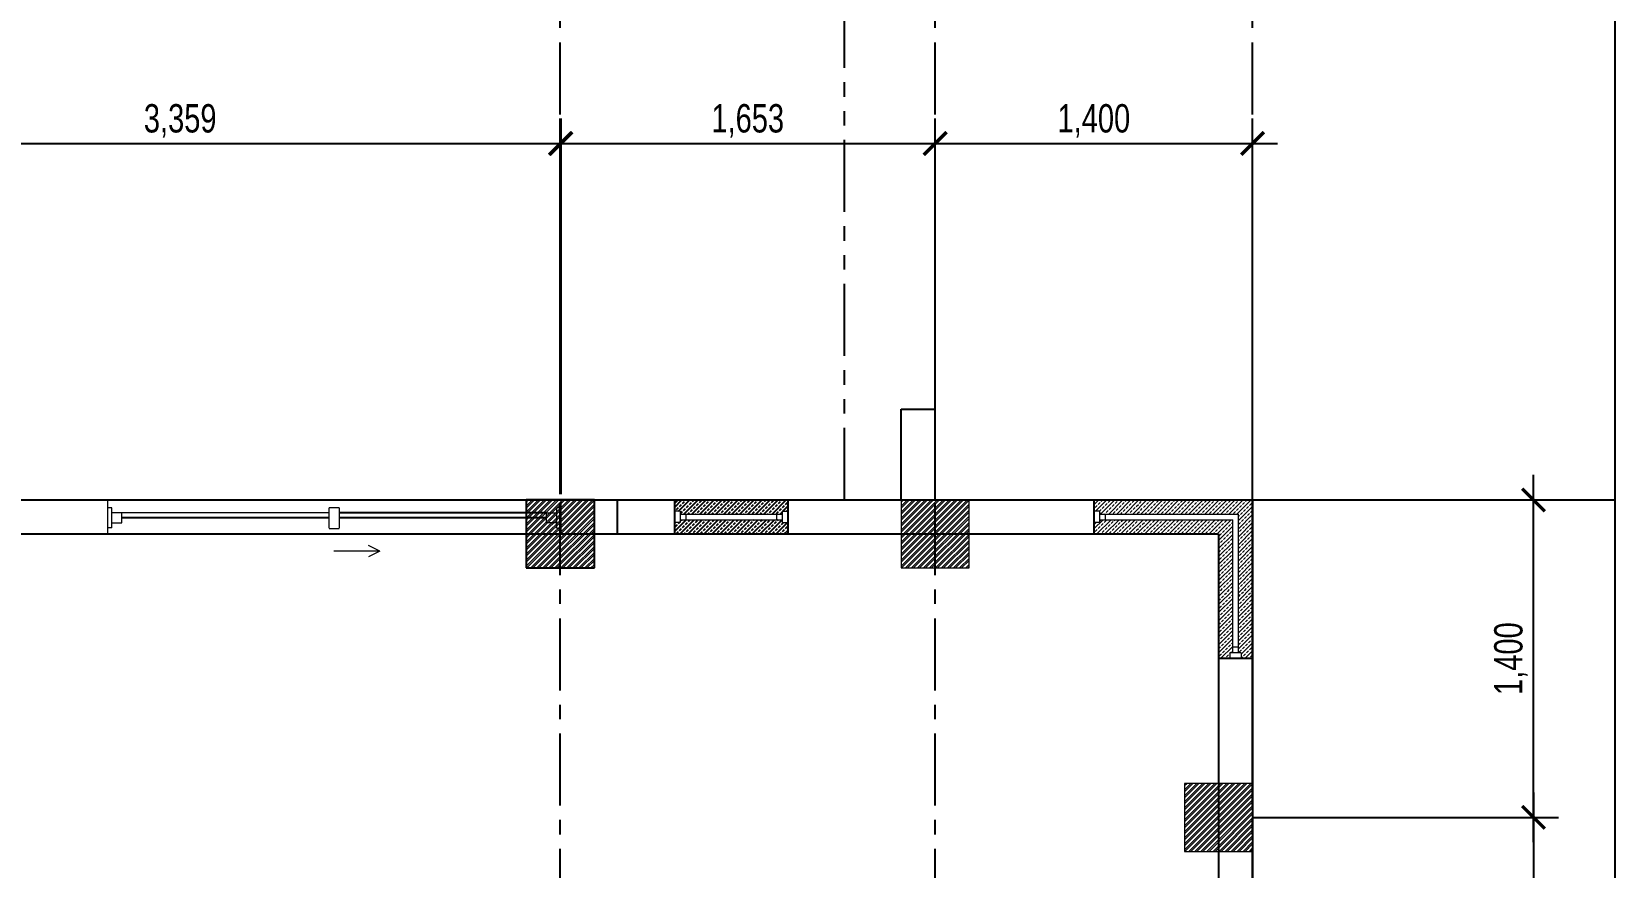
# Model space of a CAD drawing. Header units: millimetres. Extents: x -248340 to 456025, y 261499 to 1049645.
# Drawn here: x 302013 to 308998, y 451309 to 454994 of the extents above; entities that cross this region are included whole.
import ezdxf

# ---------------------------------------------------------------- set-up
doc = ezdxf.new("R2010")
doc.units = ezdxf.units.MM
doc.header["$LTSCALE"] = 8
doc.header["$MEASUREMENT"] = 0
for name, pattern in [('CENTER', [50.8, 31.75, -6.35, 6.35, -6.35]), ('CONTINOUS', [0]), ('DASHED2', [0.375, 0.25, -0.125]), ('PHANTOM', [63.5, 31.75, -6.35, 6.35, -6.35, 6.35, -6.35])]:
    doc.linetypes.add(name, pattern=pattern)
doc.layers.get('0').update_dxf_attribs({"linetype": 'CONTINUOUS'})
for name, color, linetype, lineweight in [('A-ANNO-DIMS', 211, 'CONTINUOUS', 9), ('A-GLAZ', 151, 'CONTINUOUS', 18), ('DIM', 2, 'CONTINUOUS', 25)]:
    doc.layers.add(name, color=color, linetype=linetype, lineweight=lineweight)
doc.layers.add('ar_grid', color=10, linetype='CENTER')
doc.layers.add('ar_wall', color=7, linetype='CONTINOUS')
doc.styles.add('EN-SCL-DIM', font='swisscl.ttf')

# ---------------------------------------------------------------- blocks, each defined once
blk = doc.blocks.new('_ArchTick')
at = {"color": 0, "linetype": 'ByBlock', "const_width": 0.15}
blk.add_lwpolyline([(-0.5, -0.5), (0.5, 0.5)], dxfattribs=at)
blk = doc.blocks.new('SSS')
at = {"layer": 'A-ANNO-DIMS', "ltscale": 1.25, "true_color": 0x939598}
h = blk.add_hatch(dxfattribs=at)
h.set_pattern_fill('ANSI32', color=252, scale=50)
h.set_pattern_definition([(45, (91192.063, 246713.806), (-13.2582521, 13.2582521), []), (45, (91200.902, 246713.806), (-13.2582521, 13.2582521), [])])
h.paths.add_polyline_path([(141712.2, -103570.6), (142012.2, -103570.6), (142012.2, -103270.6), (141712.2, -103270.6)])
h = blk.add_hatch(dxfattribs=at)
h.set_pattern_fill('ANSI32', color=252, scale=50)
h.set_pattern_definition([(45, (92845.263, 246713.806), (-13.2582521, 13.2582521), []), (45, (92854.102, 246713.806), (-13.2582521, 13.2582521), [])])
h.paths.add_polyline_path([(143365.4, -103570.6), (143665.4, -103570.6), (143665.4, -103270.6), (143365.4, -103270.6)])
h = blk.add_hatch(dxfattribs=at)
h.set_pattern_fill('ANSI32', color=252, scale=50)
h.set_pattern_definition([(45, (94095.263, 245463.806), (-13.2582521, 13.2582521), []), (45, (94104.102, 245463.806), (-13.2582521, 13.2582521), [])])
h.paths.add_polyline_path([(144615.4, -104820.6), (144915.4, -104820.6), (144915.4, -104520.6), (144615.4, -104520.6)])
at = {"color": 252, "ltscale": 1.25, "true_color": 0x939598}
for p, q in [((146515.4, -114270.6), (146515.4, -94352.5)), ((133324.4, -103270.6), (146515.4, -103270.6)), ((138359, -103270.6), (144915.4, -103270.6)), ((142012.2, -103270.6), (141712.2, -103270.6)), ((141712.2, -103270.6), (141712.2, -103570.6)), ((142012.2, -103570.6), (142012.2, -103270.6)), ((142112.2, -103270.6), (142112.2, -103420.6)), ((138509, -103420.6), (144765.4, -103420.6)), ((144765.4, -103420.6), (144765.4, -108220.8)), ((141712.2, -103570.6), (142012.2, -103570.6))]:
    blk.add_line(p, q, dxfattribs=at)
at = {"color": 252, "linetype": 'Continuous', "ltscale": 1.25, "true_color": 0x939598}
for p, q in [((142365.4, -103304), (142398.8, -103270.6)), ((142369.8, -103282), (142378.6, -103273.1)), ((142374.2, -103312.9), (142383.1, -103304.1)), ((142384.1, -103320.6), (142434.1, -103270.6)), ((142387.5, -103299.6), (142396.3, -103290.8)), ((142400.7, -103286.4), (142409.6, -103277.5)), ((142407, -103333.1), (142469.5, -103270.6)), ((142414, -103273.1), (142416.5, -103270.6)), ((142418.4, -103304.1), (142427.2, -103295.2)), ((142431.7, -103290.8), (142440.5, -103282)), ((142442.4, -103333.1), (142504.9, -103270.6)), ((142444.9, -103277.5), (142451.8, -103270.6)), ((142449.3, -103308.5), (142458.2, -103299.6)), ((142462.6, -103295.2), (142471.4, -103286.4)), ((142475.9, -103282), (142484.7, -103273.1)), ((142477.7, -103333.1), (142540.2, -103270.6)), ((142480.3, -103312.9), (142489.1, -103304.1)), ((142493.5, -103299.6), (142502.4, -103290.8)), ((142506.8, -103286.4), (142515.6, -103277.5)), ((142513.1, -103333.1), (142575.6, -103270.6)), ((142520.1, -103273.1), (142522.5, -103270.6)), ((142524.5, -103304.1), (142533.3, -103295.2)), ((142537.7, -103290.8), (142546.6, -103282)), ((142548.4, -103333.1), (142610.9, -103270.6)), ((142551, -103277.5), (142557.9, -103270.6)), ((142555.4, -103308.5), (142564.2, -103299.6)), ((142568.7, -103295.2), (142577.5, -103286.4)), ((142581.9, -103282), (142590.8, -103273.1)), ((142583.8, -103333.1), (142646.3, -103270.6)), ((142586.3, -103312.9), (142595.2, -103304.1)), ((142599.6, -103299.6), (142608.4, -103290.8)), ((142612.9, -103286.4), (142621.7, -103277.5)), ((142619.1, -103333.1), (142681.6, -103270.6)), ((142626.1, -103273.1), (142628.6, -103270.6)), ((142630.5, -103304.1), (142639.4, -103295.2)), ((142643.8, -103290.8), (142652.6, -103282)), ((142654.5, -103333.1), (142717, -103270.6)), ((142657.1, -103277.5), (142664, -103270.6)), ((142661.5, -103308.5), (142670.3, -103299.6)), ((142674.7, -103295.2), (142683.6, -103286.4)), ((142688, -103282), (142696.8, -103273.1)), ((142689.8, -103333.1), (142752.3, -103270.6)), ((142692.4, -103312.9), (142701.3, -103304.1)), ((142705.7, -103299.6), (142714.5, -103290.8)), ((142718.9, -103286.4), (142727.8, -103277.5)), ((142725.2, -103333.1), (142787.7, -103270.6)), ((142732.2, -103273.1), (142734.7, -103270.6)), ((142736.6, -103304.1), (142745.4, -103295.2)), ((142749.9, -103290.8), (142758.7, -103282)), ((142760.5, -103333.1), (142823, -103270.6)), ((142763.1, -103277.5), (142770, -103270.6)), ((142767.5, -103308.5), (142776.4, -103299.6)), ((142780.8, -103295.2), (142789.6, -103286.4)), ((142794.1, -103282), (142802.9, -103273.1)), ((142795.9, -103333.1), (142858.4, -103270.6)), ((142798.5, -103312.9), (142807.3, -103304.1)), ((142811.7, -103299.6), (142820.6, -103290.8)), ((142825, -103286.4), (142833.8, -103277.5)), ((142838.3, -103273.1), (142840.7, -103270.6)), ((142842.7, -103304.1), (142851.5, -103295.2)), ((142843.8, -103320.6), (142865.4, -103299)), ((142855.9, -103290.8), (142864.8, -103282)), ((142365.4, -103410.1), (142417.4, -103358.1)), ((142365.4, -103374.7), (142369.5, -103370.6)), ((142366.5, -103320.6), (142369.8, -103317.3)), ((142383.1, -103374.8), (142387.2, -103370.6)), ((142390.2, -103420.6), (142452.7, -103358.1)), ((142390.4, -103367.4), (142391.9, -103365.9)), ((142392.9, -103329.6), (142400.7, -103321.7)), ((142396.3, -103361.5), (142399.7, -103358.1)), ((142405.1, -103317.3), (142414, -103308.5)), ((142414, -103379.2), (142422.8, -103370.3)), ((142424.7, -103333.1), (142431.7, -103326.1)), ((142425.6, -103420.6), (142488.1, -103358.1)), ((142427.2, -103365.9), (142435, -103358.1)), ((142436.1, -103321.7), (142444.9, -103312.9)), ((142444.9, -103383.6), (142453.8, -103374.8)), ((142458.2, -103370.3), (142467, -103361.5)), ((142460, -103333.1), (142462.6, -103330.6)), ((142460.9, -103420.6), (142523.4, -103358.1)), ((142467, -103326.1), (142475.9, -103317.3)), ((142489.1, -103374.8), (142498, -103365.9)), ((142496.3, -103420.6), (142558.8, -103358.1)), ((142498, -103330.6), (142506.8, -103321.7)), ((142502.4, -103361.5), (142505.7, -103358.1)), ((142511.2, -103317.3), (142520.1, -103308.5)), ((142520.1, -103379.2), (142528.9, -103370.3)), ((142530.7, -103333.1), (142537.7, -103326.1)), ((142531.6, -103420.6), (142594.1, -103358.1)), ((142533.3, -103365.9), (142541.1, -103358.1)), ((142542.2, -103321.7), (142551, -103312.9)), ((142551, -103383.6), (142559.8, -103374.8)), ((142564.2, -103370.3), (142573.1, -103361.5)), ((142566.1, -103333.1), (142568.7, -103330.6)), ((142567, -103420.6), (142629.5, -103358.1)), ((142573.1, -103326.1), (142581.9, -103317.3)), ((142595.2, -103374.8), (142604, -103365.9)), ((142602.3, -103420.6), (142664.8, -103358.1)), ((142604, -103330.6), (142612.9, -103321.7)), ((142608.4, -103361.5), (142611.8, -103358.1)), ((142617.3, -103317.3), (142626.1, -103308.5)), ((142626.1, -103379.2), (142635, -103370.3)), ((142636.8, -103333.1), (142643.8, -103326.1)), ((142637.7, -103420.6), (142700.2, -103358.1)), ((142639.4, -103365.9), (142647.2, -103358.1)), ((142648.2, -103321.7), (142657.1, -103312.9)), ((142657.1, -103383.6), (142665.9, -103374.8)), ((142670.3, -103370.3), (142679.2, -103361.5)), ((142672.2, -103333.1), (142674.7, -103330.6)), ((142673, -103420.6), (142735.5, -103358.1)), ((142679.2, -103326.1), (142688, -103317.3)), ((142701.3, -103374.8), (142710.1, -103365.9)), ((142708.4, -103420.6), (142770.9, -103358.1)), ((142710.1, -103330.6), (142718.9, -103321.7)), ((142714.5, -103361.5), (142717.9, -103358.1)), ((142723.3, -103317.3), (142732.2, -103308.5)), ((142732.2, -103379.2), (142741, -103370.3)), ((142742.9, -103333.1), (142749.9, -103326.1)), ((142743.8, -103420.6), (142806.3, -103358.1)), ((142745.4, -103365.9), (142753.2, -103358.1)), ((142754.3, -103321.7), (142763.1, -103312.9)), ((142763.1, -103383.6), (142772, -103374.8)), ((142776.4, -103370.3), (142785.2, -103361.5)), ((142778.2, -103333.1), (142780.8, -103330.6)), ((142779.1, -103420.6), (142837.9, -103361.8)), ((142785.2, -103326.1), (142794.1, -103317.3)), ((142807.3, -103374.8), (142816.2, -103365.9)), ((142814.5, -103420.6), (142864.5, -103370.6)), ((142816.2, -103330.6), (142825, -103321.7)), ((142820.6, -103361.5), (142823.9, -103358.1)), ((142829.4, -103317.3), (142838.3, -103308.5)), ((142831.3, -103333.1), (142840.4, -103324)), ((142838.3, -103379.2), (142846.8, -103370.6)), ((142861.4, -103320.6), (142865.4, -103316.7)), ((142369.8, -103388), (142378.6, -103379.2)), ((142374.2, -103419), (142383.1, -103410.1)), ((142387.5, -103405.7), (142396.3, -103396.9)), ((142400.7, -103392.4), (142409.6, -103383.6)), ((142407.9, -103420.6), (142414, -103414.5)), ((142418.4, -103410.1), (142427.2, -103401.3)), ((142431.7, -103396.9), (142440.5, -103388)), ((142443.2, -103420.6), (142444.9, -103419)), ((142449.3, -103414.5), (142458.2, -103405.7)), ((142462.6, -103401.3), (142471.4, -103392.4)), ((142475.9, -103388), (142484.7, -103379.2)), ((142480.3, -103419), (142489.1, -103410.1)), ((142493.5, -103405.7), (142502.4, -103396.9)), ((142506.8, -103392.4), (142515.6, -103383.6)), ((142514, -103420.6), (142520.1, -103414.5)), ((142524.5, -103410.1), (142533.3, -103401.3)), ((142537.7, -103396.9), (142546.6, -103388)), ((142549.3, -103420.6), (142551, -103419)), ((142555.4, -103414.5), (142564.2, -103405.7)), ((142568.7, -103401.3), (142577.5, -103392.4)), ((142581.9, -103388), (142590.8, -103379.2)), ((142586.3, -103419), (142595.2, -103410.1)), ((142599.6, -103405.7), (142608.4, -103396.9)), ((142612.9, -103392.4), (142621.7, -103383.6)), ((142620, -103420.6), (142626.1, -103414.5)), ((142630.5, -103410.1), (142639.4, -103401.3)), ((142643.8, -103396.9), (142652.6, -103388)), ((142655.4, -103420.6), (142657.1, -103419)), ((142661.5, -103414.5), (142670.3, -103405.7)), ((142674.7, -103401.3), (142683.6, -103392.4)), ((142688, -103388), (142696.8, -103379.2)), ((142692.4, -103419), (142701.3, -103410.1)), ((142705.7, -103405.7), (142714.5, -103396.9)), ((142718.9, -103392.4), (142727.8, -103383.6)), ((142726.1, -103420.6), (142732.2, -103414.5)), ((142736.6, -103410.1), (142745.4, -103401.3)), ((142749.9, -103396.9), (142758.7, -103388)), ((142761.4, -103420.6), (142763.1, -103419)), ((142767.5, -103414.5), (142776.4, -103405.7)), ((142780.8, -103401.3), (142789.6, -103392.4)), ((142794.1, -103388), (142802.9, -103379.2)), ((142798.5, -103419), (142807.3, -103410.1)), ((142811.7, -103405.7), (142820.6, -103396.9)), ((142825, -103392.4), (142833.8, -103383.6)), ((142832.1, -103420.6), (142838.3, -103414.5)), ((142842.7, -103410.1), (142851.5, -103401.3)), ((142849.8, -103420.6), (142865.4, -103405.1)), ((142855.9, -103396.9), (142864.8, -103388))]:
    blk.add_line(p, q, dxfattribs=at)
at = {"layer": 'A-ANNO-DIMS', "color": 252, "ltscale": 1.25, "true_color": 0x939598}
for p, q in [((143665.4, -103270.6), (143365.4, -103270.6)), ((143365.4, -103270.6), (143365.4, -103570.6)), ((143665.4, -103570.6), (143665.4, -103270.6)), ((143365.4, -103570.6), (143665.4, -103570.6)), ((144915.4, -104520.6), (144615.4, -104520.6)), ((144615.4, -104520.6), (144615.4, -104820.6)), ((144915.4, -104820.6), (144915.4, -104520.6)), ((144615.4, -104820.6), (144915.4, -104820.6))]:
    blk.add_line(p, q, dxfattribs=at)
for points in [[(141712.2, -103570.6), (142012.2, -103570.6), (142012.2, -103270.6), (141712.2, -103270.6)], [(143365.4, -103570.6), (143665.4, -103570.6), (143665.4, -103270.6), (143365.4, -103270.6)], [(144615.4, -104820.6), (144915.4, -104820.6), (144915.4, -104520.6), (144615.4, -104520.6)]]:
    blk.add_lwpolyline(points, close=True, dxfattribs=at)
at = {"layer": 'A-GLAZ', "color": 252, "true_color": 0x939598}
for p, q in [((141865.2, -103270.6), (139865.2, -103270.6)), ((142365.4, -103295.6), (142365.4, -103395.6)), ((142865.4, -103395.6), (142865.4, -103295.6)), ((142865.4, -103295.6), (142865.4, -103395.6)), ((144215.4, -103295.6), (144215.4, -103395.6)), ((140843, -103327.9), (139884.2, -103327.8)), ((142390.4, -103320.6), (142365.4, -103320.6)), ((142390.4, -103370.6), (142365.4, -103370.6)), ((142390.4, -103320.6), (142390.4, -103370.6)), ((142390.4, -103327.6), (142392.9, -103327.6)), ((142390.4, -103333.1), (142840.4, -103333.1)), ((142390.4, -103358.1), (142840.4, -103358.1)), ((142390.4, -103363.7), (142392.9, -103363.7)), ((142392.9, -103327.6), (142392.9, -103330.7)), ((142392.9, -103330.7), (142395.9, -103330.7)), ((142392.9, -103363.7), (142392.9, -103360.6)), ((142392.9, -103360.6), (142395.9, -103360.6)), ((142395.9, -103330.7), (142395.9, -103333.1)), ((142395.9, -103360.6), (142395.9, -103358.1)), ((142837.9, -103330.7), (142834.9, -103330.7)), ((142834.9, -103330.7), (142834.9, -103333.1)), ((142834.9, -103360.6), (142834.9, -103358.1)), ((142837.9, -103360.6), (142834.9, -103360.6)), ((142840.4, -103327.6), (142837.9, -103327.6)), ((142837.9, -103327.6), (142837.9, -103330.7)), ((142837.9, -103363.7), (142837.9, -103360.6)), ((142840.4, -103363.7), (142837.9, -103363.7)), ((142840.4, -103320.6), (142840.4, -103370.6)), ((142840.4, -103320.6), (142865.4, -103320.6)), ((142840.4, -103370.6), (142865.4, -103370.6)), ((144240.4, -103320.6), (144215.4, -103320.6)), ((144240.4, -103370.6), (144215.4, -103370.6)), ((144240.4, -103320.6), (144240.4, -103370.6)), ((144240.4, -103327.6), (144242.9, -103327.6)), ((144240.4, -103333.1), (144852.9, -103333.1)), ((144240.4, -103358.1), (144827.9, -103358.1)), ((144240.4, -103363.7), (144242.9, -103363.7)), ((144242.9, -103327.6), (144242.9, -103330.7)), ((144242.9, -103330.7), (144245.9, -103330.7)), ((144242.9, -103363.7), (144242.9, -103360.6)), ((144242.9, -103360.6), (144245.9, -103360.6)), ((144245.9, -103330.7), (144245.9, -103333.1)), ((144245.9, -103360.6), (144245.9, -103358.1)), ((144827.9, -103945.6), (144827.9, -103358.1)), ((144852.9, -103945.6), (144852.9, -103333.1)), ((139865.2, -103420.6), (141865.2, -103420.6)), ((141243, -103420.6), (140684.2, -103420.6)), ((141801.7, -103420.6), (141287.4, -103420.6)), ((141066.8, -103496.8), (140863.6, -103496.8)), ((141066.8, -103496.8), (141016, -103471.4)), ((141066.8, -103496.8), (141016, -103522.2)), ((144890.4, -103970.6), (144790.4, -103970.6)), ((144865.4, -103945.6), (144815.4, -103945.6)), ((144815.4, -103945.6), (144815.4, -103970.6)), ((144822.4, -103945.6), (144822.4, -103943.2)), ((144822.4, -103943.2), (144825.4, -103943.2)), ((144825.4, -103943.2), (144825.4, -103940.1)), ((144825.4, -103940.1), (144827.9, -103940.1)), ((144855.4, -103940.1), (144852.9, -103940.1)), ((144855.4, -103943.2), (144855.4, -103940.1)), ((144858.4, -103943.2), (144855.4, -103943.2)), ((144858.4, -103945.6), (144858.4, -103943.2)), ((144865.4, -103945.6), (144865.4, -103970.6))]:
    blk.add_line(p, q, dxfattribs=at)
at = {"layer": 'A-GLAZ', "color": 252, "lineweight": 18, "true_color": 0x939598}
for p, q in [((139865.2, -103270.6), (139865.2, -103420.6)), ((139884.2, -103305.6), (139865.2, -103305.6)), ((139884.2, -103394.5), (139884.2, -103305.6)), ((140887.4, -103305.7), (140843, -103305.7)), ((140843, -103394.6), (140843, -103305.7)), ((140887.4, -103305.7), (140887.4, -103394.6)), ((141865.2, -103305.7), (141846.1, -103305.7)), ((141846.1, -103394.6), (141846.1, -103305.7)), ((141865.2, -103420.6), (141865.2, -103270.6)), ((139865.2, -103327.9), (139865.2, -103327.9)), ((139928.7, -103327.9), (139884.2, -103327.9)), ((139884.2, -103372.3), (139928.7, -103372.3)), ((139928.7, -103372.3), (139928.7, -103327.9)), ((141801.7, -103328), (141846.1, -103328)), ((141801.7, -103372.4), (141801.7, -103328)), ((141846.1, -103372.4), (141801.7, -103372.4)), ((139884.2, -103394.5), (139865.2, -103394.5)), ((140843, -103397.3), (140887.4, -103397.3)), ((141287.4, -103420.6), (141243, -103420.6)), ((141865.2, -103420.6), (141801.7, -103420.6)), ((141846.1, -103394.6), (141865.2, -103394.6))]:
    blk.add_line(p, q, dxfattribs=at)
at = {"layer": 'A-GLAZ', "color": 252, "linetype": 'Continuous', "true_color": 0x939598}
for p, q in [((144215.4, -103292.5), (144237.3, -103270.6)), ((144217.1, -103273.1), (144219.6, -103270.6)), ((144221.5, -103304.1), (144230.4, -103295.2)), ((144222.6, -103320.6), (144272.6, -103270.6)), ((144234.8, -103290.8), (144243.6, -103282)), ((144245.9, -103332.7), (144308, -103270.6)), ((144248, -103277.5), (144254.9, -103270.6)), ((144252.5, -103308.5), (144261.3, -103299.6)), ((144265.7, -103295.2), (144274.6, -103286.4)), ((144279, -103282), (144287.8, -103273.1)), ((144280.8, -103333.1), (144343.3, -103270.6)), ((144283.4, -103312.9), (144292.2, -103304.1)), ((144296.7, -103299.6), (144305.5, -103290.8)), ((144309.9, -103286.4), (144318.8, -103277.5)), ((144316.2, -103333.1), (144378.7, -103270.6)), ((144323.2, -103273.1), (144325.7, -103270.6)), ((144327.6, -103304.1), (144336.4, -103295.2)), ((144340.9, -103290.8), (144349.7, -103282)), ((144351.5, -103333.1), (144414, -103270.6)), ((144354.1, -103277.5), (144361, -103270.6)), ((144358.5, -103308.5), (144367.4, -103299.6)), ((144371.8, -103295.2), (144380.6, -103286.4)), ((144385, -103282), (144393.9, -103273.1)), ((144386.9, -103333.1), (144449.4, -103270.6)), ((144389.5, -103312.9), (144398.3, -103304.1)), ((144402.7, -103299.6), (144411.6, -103290.8)), ((144416, -103286.4), (144424.8, -103277.5)), ((144422.3, -103333.1), (144484.8, -103270.6)), ((144429.2, -103273.1), (144431.7, -103270.6)), ((144433.7, -103304.1), (144442.5, -103295.2)), ((144446.9, -103290.8), (144455.8, -103282)), ((144457.6, -103333.1), (144520.1, -103270.6)), ((144460.2, -103277.5), (144467.1, -103270.6)), ((144464.6, -103308.5), (144473.4, -103299.6)), ((144477.9, -103295.2), (144486.7, -103286.4)), ((144491.1, -103282), (144500, -103273.1)), ((144493, -103333.1), (144555.5, -103270.6)), ((144495.5, -103312.9), (144504.4, -103304.1)), ((144508.8, -103299.6), (144517.6, -103290.8)), ((144522.1, -103286.4), (144530.9, -103277.5)), ((144528.3, -103333.1), (144590.8, -103270.6)), ((144535.3, -103273.1), (144537.8, -103270.6)), ((144539.7, -103304.1), (144548.6, -103295.2)), ((144553, -103290.8), (144561.8, -103282)), ((144563.7, -103333.1), (144626.2, -103270.6)), ((144566.2, -103277.5), (144573.1, -103270.6)), ((144570.7, -103308.5), (144579.5, -103299.6)), ((144583.9, -103295.2), (144592.8, -103286.4)), ((144597.2, -103282), (144606, -103273.1)), ((144599, -103333.1), (144661.5, -103270.6)), ((144601.6, -103312.9), (144610.4, -103304.1)), ((144614.9, -103299.6), (144623.7, -103290.8)), ((144628.1, -103286.4), (144637, -103277.5)), ((144634.4, -103333.1), (144696.9, -103270.6)), ((144641.4, -103273.1), (144643.8, -103270.6)), ((144645.8, -103304.1), (144654.6, -103295.2)), ((144659.1, -103290.8), (144667.9, -103282)), ((144669.7, -103333.1), (144732.2, -103270.6)), ((144672.3, -103277.5), (144679.2, -103270.6)), ((144676.7, -103308.5), (144685.6, -103299.6)), ((144690, -103295.2), (144698.8, -103286.4)), ((144703.2, -103282), (144712.1, -103273.1)), ((144705.1, -103333.1), (144767.6, -103270.6)), ((144707.7, -103312.9), (144716.5, -103304.1)), ((144720.9, -103299.6), (144729.8, -103290.8)), ((144734.2, -103286.4), (144743, -103277.5)), ((144740.4, -103333.1), (144802.9, -103270.6)), ((144747.4, -103273.1), (144749.9, -103270.6)), ((144751.9, -103304.1), (144760.7, -103295.2)), ((144765.1, -103290.8), (144774, -103282)), ((144775.8, -103333.1), (144838.3, -103270.6)), ((144778.4, -103277.5), (144785.3, -103270.6)), ((144782.8, -103308.5), (144791.6, -103299.6)), ((144796.1, -103295.2), (144804.9, -103286.4)), ((144809.3, -103282), (144818.2, -103273.1)), ((144811.2, -103333.1), (144873.7, -103270.6)), ((144813.7, -103312.9), (144822.6, -103304.1)), ((144827, -103299.6), (144835.8, -103290.8)), ((144840.2, -103286.4), (144849.1, -103277.5)), ((144846.5, -103333.1), (144909, -103270.6)), ((144852.9, -103362.1), (144915.4, -103299.6)), ((144853.5, -103273.1), (144856, -103270.6)), ((144857.9, -103304.1), (144866.8, -103295.2)), ((144871.2, -103290.8), (144880, -103282)), ((144884.4, -103277.5), (144891.3, -103270.6)), ((144888.9, -103308.5), (144897.7, -103299.6)), ((144902.1, -103295.2), (144911, -103286.4)), ((144915.4, -103282), (144915.4, -103281.9)), ((141179.6, -103327.9), (141180.7, -103326.8)), ((144215.4, -103310.2), (144217.1, -103308.5)), ((144215.4, -103398.6), (144255.8, -103358.1)), ((144217.1, -103379.2), (144225.7, -103370.6)), ((144228.7, -103420.6), (144291.2, -103358.1)), ((144240.3, -103320.6), (144248, -103312.9)), ((144248, -103383.6), (144256.9, -103374.8)), ((144261.3, -103370.3), (144270.1, -103361.5)), ((144263.2, -103333.1), (144265.7, -103330.6)), ((144264, -103420.6), (144326.5, -103358.1)), ((144270.1, -103326.1), (144279, -103317.3)), ((144292.2, -103374.8), (144301.1, -103365.9)), ((144299.4, -103420.6), (144361.9, -103358.1)), ((144301.1, -103330.6), (144309.9, -103321.7)), ((144305.5, -103361.5), (144308.9, -103358.1)), ((144314.3, -103317.3), (144323.2, -103308.5)), ((144323.2, -103379.2), (144332, -103370.3)), ((144333.9, -103333.1), (144340.9, -103326.1)), ((144334.8, -103420.6), (144397.3, -103358.1)), ((144336.4, -103365.9), (144344.2, -103358.1)), ((144345.3, -103321.7), (144354.1, -103312.9)), ((144354.1, -103383.6), (144363, -103374.8)), ((144367.4, -103370.3), (144376.2, -103361.5)), ((144369.2, -103333.1), (144371.8, -103330.6)), ((144370.1, -103420.6), (144432.6, -103358.1)), ((144376.2, -103326.1), (144385, -103317.3)), ((144398.3, -103374.8), (144407.1, -103365.9)), ((144405.5, -103420.6), (144468, -103358.1)), ((144407.1, -103330.6), (144416, -103321.7)), ((144411.6, -103361.5), (144414.9, -103358.1)), ((144420.4, -103317.3), (144429.2, -103308.5)), ((144429.2, -103379.2), (144438.1, -103370.3)), ((144439.9, -103333.1), (144446.9, -103326.1)), ((144440.8, -103420.6), (144503.3, -103358.1)), ((144442.5, -103365.9), (144450.3, -103358.1)), ((144451.3, -103321.7), (144460.2, -103312.9)), ((144460.2, -103383.6), (144469, -103374.8)), ((144473.4, -103370.3), (144482.3, -103361.5)), ((144475.3, -103333.1), (144477.9, -103330.6)), ((144476.2, -103420.6), (144538.7, -103358.1)), ((144482.3, -103326.1), (144491.1, -103317.3)), ((144504.4, -103374.8), (144513.2, -103365.9)), ((144511.5, -103420.6), (144574, -103358.1)), ((144513.2, -103330.6), (144522.1, -103321.7)), ((144517.6, -103361.5), (144521, -103358.1)), ((144526.5, -103317.3), (144535.3, -103308.5)), ((144535.3, -103379.2), (144544.1, -103370.3)), ((144546, -103333.1), (144553, -103326.1)), ((144546.9, -103420.6), (144609.4, -103358.1)), ((144548.6, -103365.9), (144556.3, -103358.1)), ((144557.4, -103321.7), (144566.2, -103312.9)), ((144566.2, -103383.6), (144575.1, -103374.8)), ((144579.5, -103370.3), (144588.3, -103361.5)), ((144581.3, -103333.1), (144583.9, -103330.6)), ((144582.2, -103420.6), (144644.7, -103358.1)), ((144588.3, -103326.1), (144597.2, -103317.3)), ((144610.4, -103374.8), (144619.3, -103365.9)), ((144617.6, -103420.6), (144680.1, -103358.1)), ((144619.3, -103330.6), (144628.1, -103321.7)), ((144623.7, -103361.5), (144627.1, -103358.1)), ((144632.5, -103317.3), (144641.4, -103308.5)), ((144641.4, -103379.2), (144650.2, -103370.3)), ((144652.1, -103333.1), (144659.1, -103326.1)), ((144652.9, -103420.6), (144715.4, -103358.1)), ((144654.6, -103365.9), (144662.4, -103358.1)), ((144663.5, -103321.7), (144672.3, -103312.9)), ((144672.3, -103383.6), (144681.1, -103374.8)), ((144685.6, -103370.3), (144694.4, -103361.5)), ((144687.4, -103333.1), (144690, -103330.6)), ((144688.3, -103420.6), (144750.8, -103358.1)), ((144694.4, -103326.1), (144703.2, -103317.3)), ((144716.5, -103374.8), (144725.3, -103365.9)), ((144723.7, -103420.6), (144786.2, -103358.1)), ((144725.3, -103330.6), (144734.2, -103321.7)), ((144729.8, -103361.5), (144733.1, -103358.1)), ((144738.6, -103317.3), (144747.4, -103308.5)), ((144747.4, -103379.2), (144756.3, -103370.3)), ((144758.1, -103333.1), (144765.1, -103326.1)), ((144759, -103420.6), (144821.5, -103358.1)), ((144760.7, -103365.9), (144768.5, -103358.1)), ((144769.5, -103321.7), (144778.4, -103312.9)), ((144778.4, -103383.6), (144787.2, -103374.8)), ((144791.6, -103370.3), (144800.5, -103361.5)), ((144793.5, -103333.1), (144796.1, -103330.6)), ((144800.5, -103326.1), (144809.3, -103317.3)), ((144822.6, -103374.8), (144827.9, -103369.4)), ((144831.4, -103330.6), (144840.2, -103321.7)), ((144844.7, -103317.3), (144853.5, -103308.5)), ((144852.9, -103397.5), (144915.4, -103335)), ((144852.9, -103344.4), (144857.9, -103339.4)), ((144852.9, -103432.8), (144915.4, -103370.3)), ((144853.5, -103379.2), (144862.3, -103370.3)), ((144862.3, -103335), (144871.2, -103326.1)), ((144866.8, -103365.9), (144875.6, -103357.1)), ((144875.6, -103321.7), (144884.4, -103312.9)), ((144880, -103352.7), (144888.9, -103343.8)), ((144884.4, -103383.6), (144893.3, -103374.8)), ((144893.3, -103339.4), (144902.1, -103330.6)), ((144897.7, -103370.3), (144906.5, -103361.5)), ((144906.5, -103326.1), (144915.4, -103317.3)), ((144911, -103357.1), (144915.4, -103352.6)), ((144215.4, -103416.2), (144217.1, -103414.5)), ((144221.5, -103410.1), (144230.4, -103401.3)), ((144234.8, -103396.9), (144243.6, -103388)), ((144246.4, -103420.6), (144248, -103419)), ((144252.5, -103414.5), (144261.3, -103405.7)), ((144265.7, -103401.3), (144274.6, -103392.4)), ((144279, -103388), (144287.8, -103379.2)), ((144283.4, -103419), (144292.2, -103410.1)), ((144296.7, -103405.7), (144305.5, -103396.9)), ((144309.9, -103392.4), (144318.8, -103383.6)), ((144317.1, -103420.6), (144323.2, -103414.5)), ((144327.6, -103410.1), (144336.4, -103401.3)), ((144340.9, -103396.9), (144349.7, -103388)), ((144352.4, -103420.6), (144354.1, -103419)), ((144358.5, -103414.5), (144367.4, -103405.7)), ((144371.8, -103401.3), (144380.6, -103392.4)), ((144385, -103388), (144393.9, -103379.2)), ((144389.5, -103419), (144398.3, -103410.1)), ((144402.7, -103405.7), (144411.6, -103396.9)), ((144416, -103392.4), (144424.8, -103383.6)), ((144423.1, -103420.6), (144429.2, -103414.5)), ((144433.7, -103410.1), (144442.5, -103401.3)), ((144446.9, -103396.9), (144455.8, -103388)), ((144458.5, -103420.6), (144460.2, -103419)), ((144464.6, -103414.5), (144473.4, -103405.7)), ((144477.9, -103401.3), (144486.7, -103392.4)), ((144491.1, -103388), (144500, -103379.2)), ((144495.5, -103419), (144504.4, -103410.1)), ((144508.8, -103405.7), (144517.6, -103396.9)), ((144522.1, -103392.4), (144530.9, -103383.6)), ((144529.2, -103420.6), (144535.3, -103414.5)), ((144539.7, -103410.1), (144548.6, -103401.3)), ((144553, -103396.9), (144561.8, -103388)), ((144564.6, -103420.6), (144566.2, -103419)), ((144570.7, -103414.5), (144579.5, -103405.7)), ((144583.9, -103401.3), (144592.8, -103392.4)), ((144597.2, -103388), (144606, -103379.2)), ((144601.6, -103419), (144610.4, -103410.1)), ((144614.9, -103405.7), (144623.7, -103396.9)), ((144628.1, -103392.4), (144637, -103383.6)), ((144635.3, -103420.6), (144641.4, -103414.5)), ((144645.8, -103410.1), (144654.6, -103401.3)), ((144659.1, -103396.9), (144667.9, -103388)), ((144670.6, -103420.6), (144672.3, -103419)), ((144676.7, -103414.5), (144685.6, -103405.7)), ((144690, -103401.3), (144698.8, -103392.4)), ((144703.2, -103388), (144712.1, -103379.2)), ((144707.7, -103419), (144716.5, -103410.1)), ((144720.9, -103405.7), (144729.8, -103396.9)), ((144734.2, -103392.4), (144743, -103383.6)), ((144741.3, -103420.6), (144747.4, -103414.5)), ((144751.9, -103410.1), (144760.7, -103401.3)), ((144765.1, -103396.9), (144774, -103388)), ((144765.4, -103449.6), (144827.9, -103387.1)), ((144765.4, -103485), (144827.9, -103422.5)), ((144769.5, -103427.8), (144778.4, -103419)), ((144782.8, -103414.5), (144791.6, -103405.7)), ((144787.2, -103445.5), (144796.1, -103436.6)), ((144796.1, -103401.3), (144804.9, -103392.4)), ((144800.5, -103432.2), (144809.3, -103423.4)), ((144809.3, -103388), (144818.2, -103379.2)), ((144813.7, -103419), (144822.6, -103410.1)), ((144818.2, -103449.9), (144827, -103441.1)), ((144827, -103405.7), (144827.9, -103404.8)), ((144852.9, -103468.2), (144915.4, -103405.7)), ((144852.9, -103415.1), (144853.5, -103414.5)), ((144852.9, -103503.5), (144915.4, -103441)), ((144852.9, -103450.5), (144857.9, -103445.5)), ((144857.9, -103410.1), (144866.8, -103401.3)), ((144862.3, -103441.1), (144871.2, -103432.2)), ((144871.2, -103396.9), (144880, -103388)), ((144875.6, -103427.8), (144884.4, -103419)), ((144888.9, -103414.5), (144897.7, -103405.7)), ((144893.3, -103445.5), (144902.1, -103436.6)), ((144902.1, -103401.3), (144911, -103392.4)), ((144906.5, -103432.2), (144915.4, -103423.4)), ((144915.4, -103388), (144915.4, -103388)), ((144765.4, -103520.3), (144827.9, -103457.8)), ((144765.4, -103467.3), (144769.5, -103463.1)), ((144765.4, -103555.7), (144827.9, -103493.2)), ((144765.4, -103502.6), (144774, -103494.1)), ((144774, -103458.7), (144782.8, -103449.9)), ((144778.4, -103489.7), (144787.2, -103480.8)), ((144782.8, -103520.6), (144791.6, -103511.8)), ((144791.6, -103476.4), (144800.5, -103467.6)), ((144796.1, -103507.3), (144804.9, -103498.5)), ((144804.9, -103463.1), (144813.7, -103454.3)), ((144809.3, -103494.1), (144818.2, -103485.2)), ((144822.6, -103480.8), (144827.9, -103475.5)), ((144827, -103511.8), (144827.9, -103510.8)), ((144852.9, -103538.9), (144915.4, -103476.4)), ((144852.9, -103574.2), (144915.4, -103511.7)), ((144853.5, -103485.2), (144862.3, -103476.4)), ((144857.9, -103516.2), (144866.8, -103507.3)), ((144866.8, -103472), (144875.6, -103463.1)), ((144871.2, -103502.9), (144880, -103494.1)), ((144880, -103458.7), (144888.9, -103449.9)), ((144884.4, -103489.7), (144893.3, -103480.8)), ((144888.9, -103520.6), (144897.7, -103511.8)), ((144897.7, -103476.4), (144906.5, -103467.6)), ((144902.1, -103507.3), (144911, -103498.5)), ((144911, -103463.1), (144915.4, -103458.7)), ((144915.4, -103494.1), (144915.4, -103494.1)), ((144765.4, -103591), (144827.9, -103528.5)), ((144765.4, -103626.4), (144827.9, -103563.9)), ((144765.4, -103573.3), (144769.5, -103569.2)), ((144769.5, -103533.9), (144778.4, -103525)), ((144774, -103564.8), (144782.8, -103556)), ((144787.2, -103551.5), (144796.1, -103542.7)), ((144791.6, -103582.5), (144800.5, -103573.6)), ((144800.5, -103538.3), (144809.3, -103529.4)), ((144804.9, -103569.2), (144813.7, -103560.4)), ((144813.7, -103525), (144822.6, -103516.2)), ((144818.2, -103556), (144827, -103547.1)), ((144822.6, -103586.9), (144827.9, -103581.6)), ((144852.9, -103521.2), (144853.5, -103520.6)), ((144852.9, -103609.6), (144915.4, -103547.1)), ((144852.9, -103556.6), (144857.9, -103551.5)), ((144852.9, -103644.9), (144915.4, -103582.4)), ((144853.5, -103591.3), (144862.3, -103582.5)), ((144862.3, -103547.1), (144871.2, -103538.3)), ((144866.8, -103578.1), (144875.6, -103569.2)), ((144875.6, -103533.9), (144884.4, -103525)), ((144880, -103564.8), (144888.9, -103556)), ((144893.3, -103551.5), (144902.1, -103542.7)), ((144897.7, -103582.5), (144906.5, -103573.6)), ((144906.5, -103538.3), (144915.4, -103529.4)), ((144911, -103569.2), (144915.4, -103564.8)), ((144765.4, -103661.7), (144827.9, -103599.2)), ((144765.4, -103608.7), (144774, -103600.2)), ((144765.4, -103697.1), (144827.9, -103634.6)), ((144769.5, -103639.9), (144778.4, -103631.1)), ((144778.4, -103595.7), (144787.2, -103586.9)), ((144782.8, -103626.7), (144791.6, -103617.8)), ((144787.2, -103657.6), (144796.1, -103648.8)), ((144796.1, -103613.4), (144804.9, -103604.6)), ((144800.5, -103644.3), (144809.3, -103635.5)), ((144809.3, -103600.2), (144818.2, -103591.3)), ((144813.7, -103631.1), (144822.6, -103622.2)), ((144818.2, -103662), (144827, -103653.2)), ((144827, -103617.8), (144827.9, -103616.9)), ((144852.9, -103680.3), (144915.4, -103617.8)), ((144852.9, -103627.3), (144853.5, -103626.7)), ((144852.9, -103715.7), (144915.4, -103653.2)), ((144857.9, -103622.2), (144866.8, -103613.4)), ((144862.3, -103653.2), (144871.2, -103644.3)), ((144871.2, -103609), (144880, -103600.2)), ((144875.6, -103639.9), (144884.4, -103631.1)), ((144884.4, -103595.7), (144893.3, -103586.9)), ((144888.9, -103626.7), (144897.7, -103617.8)), ((144893.3, -103657.6), (144902.1, -103648.8)), ((144902.1, -103613.4), (144911, -103604.6)), ((144906.5, -103644.3), (144915.4, -103635.5)), ((144915.4, -103600.2), (144915.4, -103600.1)), ((144765.4, -103732.4), (144827.9, -103669.9)), ((144765.4, -103679.4), (144769.5, -103675.3)), ((144765.4, -103767.8), (144827.9, -103705.3)), ((144765.4, -103714.8), (144774, -103706.2)), ((144774, -103670.9), (144782.8, -103662)), ((144778.4, -103701.8), (144787.2, -103693)), ((144782.8, -103732.7), (144791.6, -103723.9)), ((144791.6, -103688.5), (144800.5, -103679.7)), ((144796.1, -103719.5), (144804.9, -103710.6)), ((144804.9, -103675.3), (144813.7, -103666.4)), ((144809.3, -103706.2), (144818.2, -103697.4)), ((144822.6, -103693), (144827.9, -103687.6)), ((144827, -103723.9), (144827.9, -103723)), ((144852.9, -103662.6), (144857.9, -103657.6)), ((144852.9, -103751), (144915.4, -103688.5)), ((144852.9, -103786.4), (144915.4, -103723.9)), ((144853.5, -103697.4), (144862.3, -103688.5)), ((144857.9, -103728.3), (144866.8, -103719.5)), ((144866.8, -103684.1), (144875.6, -103675.3)), ((144871.2, -103715.1), (144880, -103706.2)), ((144880, -103670.9), (144888.9, -103662)), ((144884.4, -103701.8), (144893.3, -103693)), ((144888.9, -103732.7), (144897.7, -103723.9)), ((144897.7, -103688.5), (144906.5, -103679.7)), ((144902.1, -103719.5), (144911, -103710.6)), ((144911, -103675.3), (144915.4, -103670.8)), ((144915.4, -103706.2), (144915.4, -103706.2)), ((144765.4, -103803.2), (144827.9, -103740.7)), ((144765.4, -103838.5), (144827.9, -103776)), ((144765.4, -103785.5), (144769.5, -103781.3)), ((144769.5, -103746), (144778.4, -103737.2)), ((144774, -103776.9), (144782.8, -103768.1)), ((144787.2, -103763.7), (144796.1, -103754.8)), ((144791.6, -103794.6), (144800.5, -103785.8)), ((144800.5, -103750.4), (144809.3, -103741.6)), ((144804.9, -103781.3), (144813.7, -103772.5)), ((144813.7, -103737.2), (144822.6, -103728.3)), ((144818.2, -103768.1), (144827, -103759.3)), ((144822.6, -103799), (144827.9, -103793.7)), ((144852.9, -103733.3), (144853.5, -103732.7)), ((144852.9, -103821.7), (144915.4, -103759.2)), ((144852.9, -103768.7), (144857.9, -103763.7)), ((144852.9, -103857.1), (144915.4, -103794.6)), ((144853.5, -103803.4), (144862.3, -103794.6)), ((144862.3, -103759.3), (144871.2, -103750.4)), ((144866.8, -103790.2), (144875.6, -103781.3)), ((144875.6, -103746), (144884.4, -103737.2)), ((144880, -103776.9), (144888.9, -103768.1)), ((144893.3, -103763.7), (144902.1, -103754.8)), ((144897.7, -103794.6), (144906.5, -103785.8)), ((144906.5, -103750.4), (144915.4, -103741.6)), ((144911, -103781.3), (144915.4, -103776.9)), ((144765.4, -103873.9), (144827.9, -103811.4)), ((144765.4, -103820.8), (144774, -103812.3)), ((144765.4, -103909.2), (144827.9, -103846.7)), ((144769.5, -103852.1), (144778.4, -103843.2)), ((144778.4, -103807.9), (144787.2, -103799)), ((144782.8, -103838.8), (144791.6, -103830)), ((144787.2, -103869.7), (144796.1, -103860.9)), ((144796.1, -103825.5), (144804.9, -103816.7)), ((144800.5, -103856.5), (144809.3, -103847.6)), ((144809.3, -103812.3), (144818.2, -103803.4)), ((144813.7, -103843.2), (144822.6, -103834.4)), ((144827, -103830), (144827.9, -103829)), ((144852.9, -103892.4), (144915.4, -103829.9)), ((144852.9, -103839.4), (144853.5, -103838.8)), ((144857.9, -103834.4), (144866.8, -103825.5)), ((144862.3, -103865.3), (144871.2, -103856.5)), ((144871.2, -103821.1), (144880, -103812.3)), ((144875.6, -103852.1), (144884.4, -103843.2)), ((144884.4, -103807.9), (144893.3, -103799)), ((144888.9, -103838.8), (144897.7, -103830)), ((144893.3, -103869.7), (144902.1, -103860.9)), ((144902.1, -103825.5), (144911, -103816.7)), ((144906.5, -103856.5), (144915.4, -103847.6)), ((144915.4, -103812.3), (144915.4, -103812.3)), ((144765.4, -103944.6), (144827.9, -103882.1)), ((144765.4, -103891.5), (144769.5, -103887.4)), ((144765.4, -103926.9), (144774, -103918.3)), ((144774, -103883), (144782.8, -103874.2)), ((144774.7, -103970.6), (144827.9, -103917.4)), ((144778.4, -103913.9), (144787.2, -103905.1)), ((144791.6, -103900.7), (144800.5, -103891.8)), ((144796.1, -103931.6), (144804.9, -103922.8)), ((144804.9, -103887.4), (144813.7, -103878.6)), ((144809.3, -103918.3), (144818.2, -103909.5)), ((144818.2, -103874.2), (144827, -103865.3)), ((144822.6, -103905.1), (144827.9, -103899.8)), ((144852.9, -103927.8), (144915.4, -103865.3)), ((144852.9, -103874.8), (144857.9, -103869.7)), ((144853.5, -103909.5), (144862.3, -103900.7)), ((144857.9, -103940.4), (144866.8, -103931.6)), ((144865.4, -103950.6), (144915.4, -103900.6)), ((144866.8, -103896.3), (144875.6, -103887.4)), ((144871.2, -103927.2), (144880, -103918.3)), ((144880, -103883), (144888.9, -103874.2)), ((144884.4, -103913.9), (144893.3, -103905.1)), ((144897.7, -103900.7), (144906.5, -103891.8)), ((144902.1, -103931.6), (144911, -103922.8)), ((144911, -103887.4), (144915.4, -103883)), ((144915.4, -103918.3), (144915.4, -103918.3)), ((144769.5, -103958.1), (144778.4, -103949.3)), ((144782.8, -103944.9), (144791.6, -103936)), ((144792.4, -103970.6), (144796.1, -103967)), ((144800.5, -103962.5), (144809.3, -103953.7)), ((144810.1, -103970.6), (144815.4, -103965.3)), ((144813.7, -103949.3), (144815.4, -103947.6)), ((144817.4, -103945.6), (144822.6, -103940.4)), ((144827, -103936), (144827.9, -103935.1)), ((144865.4, -103968.3), (144871.2, -103962.5)), ((144875.6, -103958.1), (144884.4, -103949.3)), ((144880.8, -103970.6), (144915.4, -103936)), ((144888.9, -103944.9), (144897.7, -103936)), ((144898.4, -103970.6), (144902.1, -103967)), ((144906.5, -103962.5), (144915.4, -103953.7))]:
    blk.add_line(p, q, dxfattribs=at)
at = {"layer": 'A-GLAZ', "color": 252, "lineweight": 25, "true_color": 0x939598}
for p, q in [((140843, -103350.1), (139928.7, -103350.1)), ((141801.7, -103328), (140887.4, -103327.9)), ((141801.7, -103350.2), (140887.4, -103350.1))]:
    blk.add_line(p, q, dxfattribs=at)
at = {"layer": 'A-GLAZ', "color": 252, "linetype": 'DASHED2', "true_color": 0x939598}
for p, q in [((142415.4, -103333.1), (142415.4, -103358.1)), ((142815.4, -103333.1), (142815.4, -103358.1)), ((144265.4, -103333.1), (144265.4, -103358.1)), ((144852.9, -103920.6), (144827.9, -103920.6))]:
    blk.add_line(p, q, dxfattribs=at)
at = {"layer": 'ar_grid', "ltscale": 1.25}
blk.add_line((143515.4, -114270.6), (143515.4, -94352.5), dxfattribs=at)
at = {"layer": 'ar_grid', "color": 252, "ltscale": 1.25, "true_color": 0x939598}
for p, q in [((141862.2, -114270.6), (141862.2, -94932.4)), ((144915.4, -114270.6), (144915.4, -94932.4))]:
    blk.add_line(p, q, dxfattribs=at)
at = {"layer": 'ar_wall', "color": 252, "linetype": 'PHANTOM', "ltscale": 1.25, "true_color": 0x939598}
blk.add_line((143115.4, -103270.6), (143115.4, -96270.6), dxfattribs=at)
at = {"layer": 'ar_wall', "color": 252, "ltscale": 1.25, "true_color": 0x939598}
for p, q in [((143365.4, -103270.6), (143365.4, -102870.6)), ((143365.4, -102870.6), (143515.4, -102870.6)), ((143515.4, -103270.6), (143515.4, -102870.6)), ((142365.4, -103270.6), (142365.4, -103420.6)), ((142865.4, -103270.6), (142865.4, -103420.6)), ((144215.4, -103270.6), (144215.4, -103420.6)), ((144915.4, -103270.6), (144915.4, -108245.4)), ((144915.4, -103270.6), (144915.4, -103420.6)), ((144915.4, -103970.6), (144765.4, -103970.6)), ((144915.4, -104670.6), (145315.4, -104670.6))]:
    blk.add_line(p, q, dxfattribs=at)
at = {"layer": 'DIM', "color": 252, "ltscale": 1.25, "true_color": 0x939598}
for p, q in [((141862.2, -103245.6), (141862.2, -101589)), ((141865.2, -103245.6), (141865.2, -101589)), ((143515.4, -103245.6), (143515.4, -101589)), ((143515.4, -103245.6), (143515.4, -101589)), ((144915.4, -104495.6), (144915.4, -101589)), ((138396, -101699), (141975.2, -101699)), ((141752.2, -101699), (143625.4, -101699)), ((143405.4, -101699), (145025.4, -101699)), ((146154.4, -104780.6), (146154.4, -103160.6)), ((143690.4, -103270.6), (146264.4, -103270.6)), ((146154.4, -104560.6), (146154.4, -107380.6)), ((144940.4, -104670.6), (146264.4, -104670.6)), ((144940.4, -104670.6), (146264.4, -104670.6))]:
    blk.add_line(p, q, dxfattribs=at)
at = {"layer": 'DIM', "color": 252, "ltscale": 1.25, "true_color": 0x939598, "xscale": 100, "yscale": 100, "zscale": 100}
for p, rotation in [((141862.2, -101699), 180), ((143515.4, -101699), 180), ((146154.4, -103270.6), 90), ((146154.4, -104670.6), 270), ((146154.4, -104670.6), 90)]:
    blk.add_blockref('_ArchTick', p, dxfattribs=dict(at, rotation=rotation))
for p in [(141865.2, -101699), (143515.4, -101699), (144915.4, -101699)]:
    blk.add_blockref('_ArchTick', p, dxfattribs=at)
at = {"layer": 'DIM', "color": 252, "ltscale": 1.25, "true_color": 0x939598, "char_height": 125, "attachment_point": 5, "style": 'EN-SCL-DIM'}
for s, insert in [('\\A1;3,359', (140185.6, -101599.6)), ('\\A1;1,653', (142688.8, -101599.6)), ('\\A1;1,400', (144215.4, -101599.7))]:
    blk.add_mtext(s, dxfattribs=dict(at, insert=insert))
at = {"layer": 'DIM', "color": 252, "ltscale": 1.25, "true_color": 0x939598, "insert": (146055.1, -103970.6), "char_height": 125, "attachment_point": 5, "rotation": 90, "style": 'EN-SCL-DIM'}
blk.add_mtext('\\A1;1,400', dxfattribs=at)

msp = doc.modelspace()

# ---------------------------------------------------------------- block references
at = {"color": 1, "lineweight": 30}
msp.add_blockref('SSS', (162482.249, 556199.837), dxfattribs=at)

doc.saveas('drawing.dxf')
